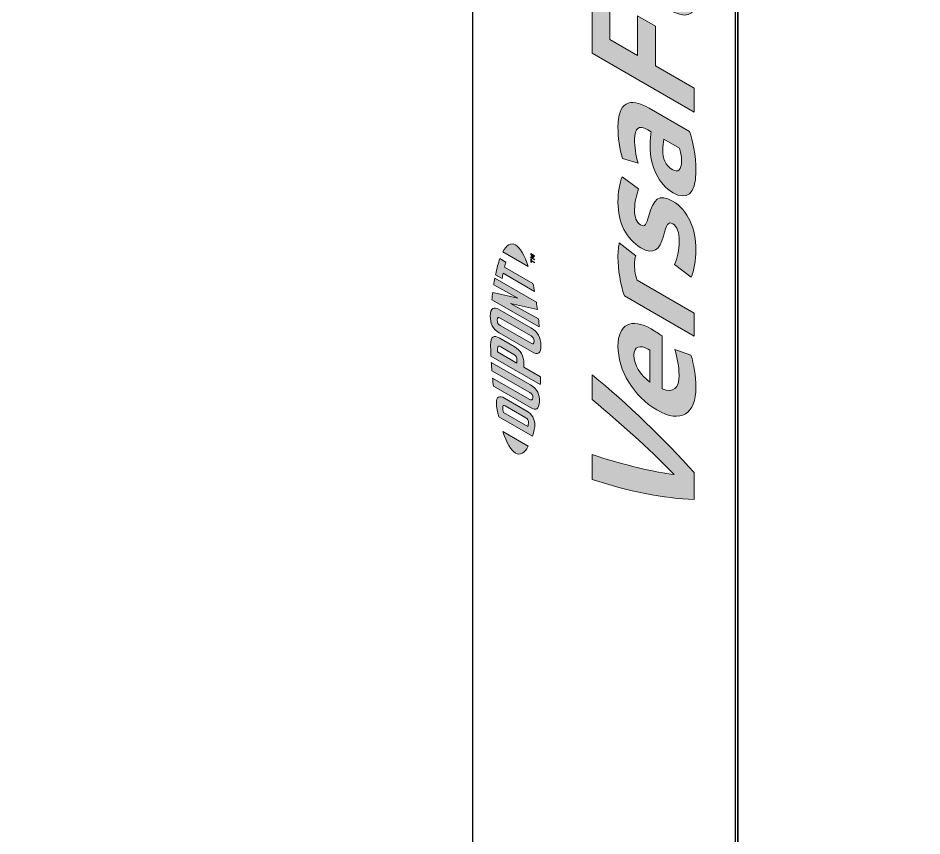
# Model space of a CAD drawing. Header units: inches. Extents: x -20.8 to 74.7, y -53.7 to 19.1.
# Drawn here: x -9.652 to -8.688, y -28.904 to -28.031 of the extents above; entities that cross this region are included whole.
import ezdxf

# ---------------------------------------------------------------- set-up
doc = ezdxf.new("R2010")
doc.units = ezdxf.units.IN
doc.header["$MEASUREMENT"] = 0
doc.layers.add('G-ANNO-TTLB', color=7, linetype='Continuous', lineweight=0)
doc.layers.add('TYVEK', color=7, linetype='Continuous', lineweight=0)

# ---------------------------------------------------------------- blocks, each defined once
blk = doc.blocks.new('Block_461')
at = {"layer": 'TYVEK', "color": 4, "lineweight": 25, "true_color": 0x00ffff}
for points in [[(-9.19893, -28.72067)], [(-8.88727, -28.89935)]]:
    blk.add_lwpolyline(points, dxfattribs=at)
blk = doc.blocks.new('Block_488')
at = {"layer": 'TYVEK', "true_color": 0x18467f, "transparency": 33554687}
h = blk.add_hatch(color=156, dxfattribs=at)
h.dxf.hatch_style = 2
edge = h.paths.add_edge_path()
edge.add_spline(control_points=[(-9.12124, -28.27284), (-9.11626, -28.27571), (-9.11162, -28.28393), (-9.10762, -28.29588), (-9.10762, -28.29588), (-9.13474, -28.28022), (-9.13474, -28.28022), (-9.13078, -28.27287), (-9.12616, -28.27), (-9.12124, -28.27284)], knot_values=[0, 0, 0, 0, 1, 1, 1, 2, 2, 2, 3, 3, 3, 3], degree=3, periodic=0)
edge.add_line((-9.12124, -28.27284), (-9.12124, -28.27284))
h = blk.add_hatch(color=156, dxfattribs=at)
h.dxf.hatch_style = 2
edge = h.paths.add_edge_path()
edge.add_spline(control_points=[(-9.13559, -28.30878), (-9.13526, -28.30688), (-9.1349, -28.30502), (-9.13451, -28.30323), (-9.13451, -28.30323), (-9.10093, -28.32261), (-9.10093, -28.32261), (-9.10131, -28.32054), (-9.10209, -28.31665), (-9.10269, -28.31401), (-9.10269, -28.31401), (-9.13293, -28.29655), (-9.13293, -28.29655), (-9.13243, -28.29464), (-9.13193, -28.29285), (-9.13145, -28.29122), (-9.13145, -28.29122), (-9.13793, -28.28748), (-9.13793, -28.28748), (-9.13975, -28.29243), (-9.14124, -28.298), (-9.14261, -28.30473), (-9.14261, -28.30473), (-9.13559, -28.30878), (-9.13559, -28.30878)], knot_values=[0, 0, 0, 0, 1, 1, 1, 2, 2, 2, 3, 3, 3, 4, 4, 4, 5, 5, 5, 6, 6, 6, 7, 7, 7, 8, 8, 8, 8], degree=3, periodic=0)
h = blk.add_hatch(color=156, dxfattribs=at)
h.dxf.hatch_style = 2
edge = h.paths.add_edge_path()
edge.add_spline(control_points=[(-9.10492, -28.28677), (-9.10492, -28.28677), (-9.10492, -28.28585), (-9.10492, -28.28585), (-9.10492, -28.28585), (-9.10306, -28.28557), (-9.10306, -28.28557), (-9.10306, -28.28557), (-9.10492, -28.28315), (-9.10492, -28.28315), (-9.10492, -28.28315), (-9.10492, -28.28226), (-9.10492, -28.28226), (-9.10492, -28.28226), (-9.10101, -28.28452), (-9.10101, -28.28452), (-9.10101, -28.28452), (-9.10101, -28.28535), (-9.10101, -28.28535), (-9.10101, -28.28535), (-9.10379, -28.28375), (-9.10379, -28.28375), (-9.10379, -28.28375), (-9.10192, -28.2862), (-9.10192, -28.2862), (-9.10192, -28.2862), (-9.10192, -28.28629), (-9.10192, -28.28629), (-9.10192, -28.28629), (-9.10379, -28.28659), (-9.10379, -28.28659), (-9.10379, -28.28659), (-9.10101, -28.2882), (-9.10101, -28.2882), (-9.10101, -28.2882), (-9.10101, -28.28903), (-9.10101, -28.28903), (-9.10101, -28.28903), (-9.10492, -28.28677), (-9.10492, -28.28677)], knot_values=[0, 0, 0, 0, 1, 1, 1, 2, 2, 2, 3, 3, 3, 4, 4, 4, 5, 5, 5, 6, 6, 6, 7, 7, 7, 8, 8, 8, 9, 9, 9, 10, 10, 10, 11, 11, 11, 12, 12, 12, 13, 13, 13, 13], degree=3, periodic=0)
edge = h.paths.add_edge_path()
edge.add_spline(control_points=[(-9.10423, -28.29037), (-9.10423, -28.29037), (-9.10423, -28.29175), (-9.10423, -28.29175), (-9.10423, -28.29175), (-9.10492, -28.29135), (-9.10492, -28.29135), (-9.10492, -28.29135), (-9.10492, -28.28773), (-9.10492, -28.28773), (-9.10492, -28.28773), (-9.10423, -28.28813), (-9.10423, -28.28813), (-9.10423, -28.28813), (-9.10423, -28.28951), (-9.10423, -28.28951), (-9.10423, -28.28951), (-9.10101, -28.29137), (-9.10101, -28.29137), (-9.10101, -28.29137), (-9.10101, -28.29223), (-9.10101, -28.29223), (-9.10101, -28.29223), (-9.10423, -28.29037), (-9.10423, -28.29037)], knot_values=[0, 0, 0, 0, 1, 1, 1, 2, 2, 2, 3, 3, 3, 4, 4, 4, 5, 5, 5, 6, 6, 6, 7, 7, 7, 8, 8, 8, 8], degree=3, periodic=0)
h = blk.add_hatch(color=156, dxfattribs=at)
h.dxf.hatch_style = 2
edge = h.paths.add_edge_path()
edge.add_spline(control_points=[(-9.11887, -28.32987), (-9.11887, -28.32987), (-9.14562, -28.32382), (-9.14562, -28.32382), (-9.14591, -28.32622), (-9.14622, -28.32913), (-9.14641, -28.3314), (-9.14641, -28.3314), (-9.0959, -28.36056), (-9.0959, -28.36056), (-9.09605, -28.3588), (-9.09647, -28.35428), (-9.09671, -28.35193), (-9.09671, -28.35193), (-9.12647, -28.33543), (-9.12647, -28.33543), (-9.12647, -28.33543), (-9.09788, -28.34199), (-9.09788, -28.34199), (-9.09817, -28.3397), (-9.09864, -28.33634), (-9.09898, -28.33412), (-9.09898, -28.33412), (-9.14335, -28.3085), (-9.14335, -28.3085), (-9.14371, -28.3104), (-9.14429, -28.31392), (-9.14453, -28.31563), (-9.14453, -28.31563), (-9.11887, -28.32987), (-9.11887, -28.32987)], knot_values=[0, 0, 0, 0, 1, 1, 1, 2, 2, 2, 3, 3, 3, 4, 4, 4, 5, 5, 5, 6, 6, 6, 7, 7, 7, 8, 8, 8, 9, 9, 9, 10, 10, 10, 10], degree=3, periodic=0)
h = blk.add_hatch(color=156, dxfattribs=at)
h.dxf.hatch_style = 2
edge = h.paths.add_edge_path()
edge.add_spline(control_points=[(-9.10474, -28.37011), (-9.10266, -28.37131), (-9.10159, -28.37272), (-9.10151, -28.37577), (-9.10143, -28.3789), (-9.10259, -28.37907), (-9.10474, -28.37783), (-9.10474, -28.37783), (-9.13755, -28.35889), (-9.13755, -28.35889), (-9.13971, -28.35765), (-9.1409, -28.35611), (-9.14083, -28.35307), (-9.14075, -28.35011), (-9.13963, -28.34996), (-9.13755, -28.35117), (-9.13755, -28.35117), (-9.10474, -28.37011), (-9.10474, -28.37011)], knot_values=[0, 0, 0, 0, 1, 1, 1, 2, 2, 2, 3, 3, 3, 4, 4, 4, 5, 5, 5, 6, 6, 6, 6], degree=3, periodic=0)
edge = h.paths.add_edge_path()
edge.add_spline(control_points=[(-9.14818, -28.34883), (-9.14851, -28.35649), (-9.14549, -28.36292), (-9.13855, -28.36692), (-9.13855, -28.36692), (-9.10413, -28.38679), (-9.10413, -28.38679), (-9.09681, -28.39102), (-9.0938, -28.38851), (-9.09412, -28.38004), (-9.09443, -28.37174), (-9.09712, -28.36594), (-9.1049, -28.36145), (-9.1049, -28.36145), (-9.13776, -28.34248), (-9.13776, -28.34248), (-9.14517, -28.3382), (-9.14782, -28.34051), (-9.14818, -28.34883)], knot_values=[0, 0, 0, 0, 1, 1, 1, 2, 2, 2, 3, 3, 3, 4, 4, 4, 5, 5, 5, 6, 6, 6, 6], degree=3, periodic=0)
edge.add_line((-9.14818, -28.34883), (-9.14818, -28.34883))
h = blk.add_hatch(color=156, dxfattribs=at)
h.dxf.hatch_style = 2
edge = h.paths.add_edge_path()
edge.add_spline(control_points=[(-9.12312, -28.38977), (-9.12086, -28.39108), (-9.11971, -28.39265), (-9.1197, -28.3961), (-9.1197, -28.3961), (-9.1197, -28.39907), (-9.1197, -28.39907), (-9.1197, -28.39907), (-9.14046, -28.38708), (-9.14046, -28.38708), (-9.14053, -28.38573), (-9.14054, -28.38501), (-9.14054, -28.38422), (-9.14054, -28.38049), (-9.13931, -28.38042), (-9.137, -28.38176), (-9.137, -28.38176), (-9.12312, -28.38977), (-9.12312, -28.38977)], knot_values=[0, 0, 0, 0, 1, 1, 1, 2, 2, 2, 3, 3, 3, 4, 4, 4, 5, 5, 5, 6, 6, 6, 6], degree=3, periodic=0)
edge = h.paths.add_edge_path()
edge.add_spline(control_points=[(-9.14788, -28.37948), (-9.14788, -28.38096), (-9.14773, -28.38642), (-9.14747, -28.39152), (-9.14747, -28.39152), (-9.09484, -28.4219), (-9.09484, -28.4219), (-9.09476, -28.42027), (-9.09457, -28.41597), (-9.09451, -28.41361), (-9.09451, -28.41361), (-9.11238, -28.4033), (-9.11238, -28.4033), (-9.11238, -28.4033), (-9.11239, -28.39998), (-9.11239, -28.39998), (-9.11242, -28.39108), (-9.11588, -28.38539), (-9.12257, -28.38153), (-9.12257, -28.38153), (-9.13808, -28.37257), (-9.13808, -28.37257), (-9.14462, -28.36879), (-9.14788, -28.37106), (-9.14788, -28.37948)], knot_values=[0, 0, 0, 0, 1, 1, 1, 2, 2, 2, 3, 3, 3, 4, 4, 4, 5, 5, 5, 6, 6, 6, 7, 7, 7, 8, 8, 8, 8], degree=3, periodic=0)
edge.add_line((-9.14788, -28.37948), (-9.14788, -28.37948))
h = blk.add_hatch(color=156, dxfattribs=at)
h.dxf.hatch_style = 2
edge = h.paths.add_edge_path()
edge.add_spline(control_points=[(-9.10595, -28.43058), (-9.10387, -28.43178), (-9.10255, -28.43337), (-9.10287, -28.43616), (-9.10318, -28.4389), (-9.10425, -28.43906), (-9.10672, -28.43764), (-9.10672, -28.43764), (-9.14582, -28.41507), (-9.14582, -28.41507), (-9.14563, -28.41711), (-9.14511, -28.42174), (-9.14487, -28.42373), (-9.14487, -28.42373), (-9.10533, -28.44656), (-9.10533, -28.44656), (-9.09902, -28.4502), (-9.09656, -28.44811), (-9.09573, -28.44028), (-9.09497, -28.4331), (-9.09832, -28.42651), (-9.10533, -28.42246), (-9.10533, -28.42246), (-9.14711, -28.39834), (-9.14711, -28.39834), (-9.14703, -28.39998), (-9.14665, -28.40541), (-9.14649, -28.40717), (-9.14649, -28.40717), (-9.10595, -28.43058), (-9.10595, -28.43058)], knot_values=[0, 0, 0, 0, 1, 1, 1, 2, 2, 2, 3, 3, 3, 4, 4, 4, 5, 5, 5, 6, 6, 6, 7, 7, 7, 8, 8, 8, 9, 9, 9, 10, 10, 10, 10], degree=3, periodic=0)
h = blk.add_hatch(color=156, dxfattribs=at)
h.dxf.hatch_style = 2
edge = h.paths.add_edge_path()
edge.add_spline(control_points=[(-9.11016, -28.45745), (-9.10808, -28.45865), (-9.10739, -28.46048), (-9.10739, -28.4622), (-9.10739, -28.46353), (-9.10781, -28.46534), (-9.10821, -28.46679), (-9.10821, -28.46679), (-9.13413, -28.45183), (-9.13413, -28.45183), (-9.13451, -28.44992), (-9.13493, -28.44762), (-9.13493, -28.44629), (-9.13493, -28.44458), (-9.13424, -28.44355), (-9.13216, -28.44475), (-9.13216, -28.44475), (-9.11016, -28.45745), (-9.11016, -28.45745)], knot_values=[0, 0, 0, 0, 1, 1, 1, 2, 2, 2, 3, 3, 3, 4, 4, 4, 5, 5, 5, 6, 6, 6, 6], degree=3, periodic=0)
edge = h.paths.add_edge_path()
edge.add_spline(control_points=[(-9.14171, -28.44125), (-9.14171, -28.44395), (-9.14102, -28.44823), (-9.13912, -28.45635), (-9.13912, -28.45635), (-9.1032, -28.4771), (-9.1032, -28.4771), (-9.10156, -28.47186), (-9.10061, -28.46768), (-9.10061, -28.46498), (-9.10061, -28.45878), (-9.10392, -28.45338), (-9.10924, -28.45031), (-9.10924, -28.45031), (-9.13309, -28.43654), (-9.13309, -28.43654), (-9.1384, -28.43347), (-9.14171, -28.43505), (-9.14171, -28.44125)], knot_values=[0, 0, 0, 0, 1, 1, 1, 2, 2, 2, 3, 3, 3, 4, 4, 4, 5, 5, 5, 6, 6, 6, 6], degree=3, periodic=0)
edge.add_line((-9.14171, -28.44125), (-9.14171, -28.44125))
h = blk.add_hatch(color=156, dxfattribs=at)
h.dxf.hatch_style = 2
edge = h.paths.add_edge_path()
edge.add_spline(control_points=[(-9.12124, -28.49518), (-9.11627, -28.49805), (-9.11162, -28.49521), (-9.10763, -28.48788), (-9.10763, -28.48788), (-9.13473, -28.47223), (-9.13473, -28.47223), (-9.13078, -28.48415), (-9.12616, -28.49234), (-9.12124, -28.49518)], knot_values=[0, 0, 0, 0, 1, 1, 1, 2, 2, 2, 3, 3, 3, 3], degree=3, periodic=0)
edge.add_line((-9.12124, -28.49518), (-9.12124, -28.49518))
at = {"layer": 'TYVEK'}
for points, knots in [([(-9.12124, -28.27284), (-9.11626, -28.27571), (-9.11162, -28.28393), (-9.10762, -28.29588), (-9.10762, -28.29588), (-9.13474, -28.28022), (-9.13474, -28.28022), (-9.13078, -28.27287), (-9.12616, -28.27), (-9.12124, -28.27284)], [0, 0, 0, 0, 1, 1, 1, 2, 2, 2, 3, 3, 3, 3]), ([(-9.13559, -28.30878), (-9.13526, -28.30688), (-9.1349, -28.30502), (-9.13451, -28.30323), (-9.13451, -28.30323), (-9.10093, -28.32261), (-9.10093, -28.32261), (-9.10131, -28.32054), (-9.10209, -28.31665), (-9.10269, -28.31401), (-9.10269, -28.31401), (-9.13293, -28.29655), (-9.13293, -28.29655), (-9.13243, -28.29464), (-9.13193, -28.29285), (-9.13145, -28.29122), (-9.13145, -28.29122), (-9.13793, -28.28748), (-9.13793, -28.28748), (-9.13975, -28.29243), (-9.14124, -28.298), (-9.14261, -28.30473), (-9.14261, -28.30473), (-9.13559, -28.30878), (-9.13559, -28.30878)], [0, 0, 0, 0, 1, 1, 1, 2, 2, 2, 3, 3, 3, 4, 4, 4, 5, 5, 5, 6, 6, 6, 7, 7, 7, 8, 8, 8, 8]), ([(-9.10492, -28.28677), (-9.10492, -28.28677), (-9.10492, -28.28585), (-9.10492, -28.28585), (-9.10492, -28.28585), (-9.10306, -28.28557), (-9.10306, -28.28557), (-9.10306, -28.28557), (-9.10492, -28.28315), (-9.10492, -28.28315), (-9.10492, -28.28315), (-9.10492, -28.28226), (-9.10492, -28.28226), (-9.10492, -28.28226), (-9.10101, -28.28452), (-9.10101, -28.28452), (-9.10101, -28.28452), (-9.10101, -28.28535), (-9.10101, -28.28535), (-9.10101, -28.28535), (-9.10379, -28.28375), (-9.10379, -28.28375), (-9.10379, -28.28375), (-9.10192, -28.2862), (-9.10192, -28.2862), (-9.10192, -28.2862), (-9.10192, -28.28629), (-9.10192, -28.28629), (-9.10192, -28.28629), (-9.10379, -28.28659), (-9.10379, -28.28659), (-9.10379, -28.28659), (-9.10101, -28.2882), (-9.10101, -28.2882), (-9.10101, -28.2882), (-9.10101, -28.28903), (-9.10101, -28.28903), (-9.10101, -28.28903), (-9.10492, -28.28677), (-9.10492, -28.28677)], [0, 0, 0, 0, 1, 1, 1, 2, 2, 2, 3, 3, 3, 4, 4, 4, 5, 5, 5, 6, 6, 6, 7, 7, 7, 8, 8, 8, 9, 9, 9, 10, 10, 10, 11, 11, 11, 12, 12, 12, 13, 13, 13, 13]), ([(-9.10423, -28.29037), (-9.10423, -28.29037), (-9.10423, -28.29175), (-9.10423, -28.29175), (-9.10423, -28.29175), (-9.10492, -28.29135), (-9.10492, -28.29135), (-9.10492, -28.29135), (-9.10492, -28.28773), (-9.10492, -28.28773), (-9.10492, -28.28773), (-9.10423, -28.28813), (-9.10423, -28.28813), (-9.10423, -28.28813), (-9.10423, -28.28951), (-9.10423, -28.28951), (-9.10423, -28.28951), (-9.10101, -28.29137), (-9.10101, -28.29137), (-9.10101, -28.29137), (-9.10101, -28.29223), (-9.10101, -28.29223), (-9.10101, -28.29223), (-9.10423, -28.29037), (-9.10423, -28.29037)], [0, 0, 0, 0, 1, 1, 1, 2, 2, 2, 3, 3, 3, 4, 4, 4, 5, 5, 5, 6, 6, 6, 7, 7, 7, 8, 8, 8, 8]), ([(-9.11887, -28.32987), (-9.11887, -28.32987), (-9.14562, -28.32382), (-9.14562, -28.32382), (-9.14591, -28.32622), (-9.14622, -28.32913), (-9.14641, -28.3314), (-9.14641, -28.3314), (-9.0959, -28.36056), (-9.0959, -28.36056), (-9.09605, -28.3588), (-9.09647, -28.35428), (-9.09671, -28.35193), (-9.09671, -28.35193), (-9.12647, -28.33543), (-9.12647, -28.33543), (-9.12647, -28.33543), (-9.09788, -28.34199), (-9.09788, -28.34199), (-9.09817, -28.3397), (-9.09864, -28.33634), (-9.09898, -28.33412), (-9.09898, -28.33412), (-9.14335, -28.3085), (-9.14335, -28.3085), (-9.14371, -28.3104), (-9.14429, -28.31392), (-9.14453, -28.31563), (-9.14453, -28.31563), (-9.11887, -28.32987), (-9.11887, -28.32987)], [0, 0, 0, 0, 1, 1, 1, 2, 2, 2, 3, 3, 3, 4, 4, 4, 5, 5, 5, 6, 6, 6, 7, 7, 7, 8, 8, 8, 9, 9, 9, 10, 10, 10, 10]), ([(-9.14818, -28.34883), (-9.14851, -28.35649), (-9.14549, -28.36292), (-9.13855, -28.36692), (-9.13855, -28.36692), (-9.10413, -28.38679), (-9.10413, -28.38679), (-9.09681, -28.39102), (-9.0938, -28.38851), (-9.09412, -28.38004), (-9.09443, -28.37174), (-9.09712, -28.36594), (-9.1049, -28.36145), (-9.1049, -28.36145), (-9.13776, -28.34248), (-9.13776, -28.34248), (-9.14517, -28.3382), (-9.14782, -28.34051), (-9.14818, -28.34883)], [0, 0, 0, 0, 1, 1, 1, 2, 2, 2, 3, 3, 3, 4, 4, 4, 5, 5, 5, 6, 6, 6, 6]), ([(-9.10474, -28.37011), (-9.10266, -28.37131), (-9.10159, -28.37272), (-9.10151, -28.37577), (-9.10143, -28.3789), (-9.10259, -28.37907), (-9.10474, -28.37783), (-9.10474, -28.37783), (-9.13755, -28.35889), (-9.13755, -28.35889), (-9.13971, -28.35765), (-9.1409, -28.35611), (-9.14083, -28.35307), (-9.14075, -28.35011), (-9.13963, -28.34996), (-9.13755, -28.35117), (-9.13755, -28.35117), (-9.10474, -28.37011), (-9.10474, -28.37011)], [0, 0, 0, 0, 1, 1, 1, 2, 2, 2, 3, 3, 3, 4, 4, 4, 5, 5, 5, 6, 6, 6, 6]), ([(-9.14788, -28.37948), (-9.14788, -28.38096), (-9.14773, -28.38642), (-9.14747, -28.39152), (-9.14747, -28.39152), (-9.09484, -28.4219), (-9.09484, -28.4219), (-9.09476, -28.42027), (-9.09457, -28.41597), (-9.09451, -28.41361), (-9.09451, -28.41361), (-9.11238, -28.4033), (-9.11238, -28.4033), (-9.11238, -28.4033), (-9.11239, -28.39998), (-9.11239, -28.39998), (-9.11242, -28.39108), (-9.11588, -28.38539), (-9.12257, -28.38153), (-9.12257, -28.38153), (-9.13808, -28.37257), (-9.13808, -28.37257), (-9.14462, -28.36879), (-9.14788, -28.37106), (-9.14788, -28.37948)], [0, 0, 0, 0, 1, 1, 1, 2, 2, 2, 3, 3, 3, 4, 4, 4, 5, 5, 5, 6, 6, 6, 7, 7, 7, 8, 8, 8, 8]), ([(-9.12312, -28.38977), (-9.12086, -28.39108), (-9.11971, -28.39265), (-9.1197, -28.3961), (-9.1197, -28.3961), (-9.1197, -28.39907), (-9.1197, -28.39907), (-9.1197, -28.39907), (-9.14046, -28.38708), (-9.14046, -28.38708), (-9.14053, -28.38573), (-9.14054, -28.38501), (-9.14054, -28.38422), (-9.14054, -28.38049), (-9.13931, -28.38042), (-9.137, -28.38176), (-9.137, -28.38176), (-9.12312, -28.38977), (-9.12312, -28.38977)], [0, 0, 0, 0, 1, 1, 1, 2, 2, 2, 3, 3, 3, 4, 4, 4, 5, 5, 5, 6, 6, 6, 6]), ([(-9.10595, -28.43058), (-9.10387, -28.43178), (-9.10255, -28.43337), (-9.10287, -28.43616), (-9.10318, -28.4389), (-9.10425, -28.43906), (-9.10672, -28.43764), (-9.10672, -28.43764), (-9.14582, -28.41507), (-9.14582, -28.41507), (-9.14563, -28.41711), (-9.14511, -28.42174), (-9.14487, -28.42373), (-9.14487, -28.42373), (-9.10533, -28.44656), (-9.10533, -28.44656), (-9.09902, -28.4502), (-9.09656, -28.44811), (-9.09573, -28.44028), (-9.09497, -28.4331), (-9.09832, -28.42651), (-9.10533, -28.42246), (-9.10533, -28.42246), (-9.14711, -28.39834), (-9.14711, -28.39834), (-9.14703, -28.39998), (-9.14665, -28.40541), (-9.14649, -28.40717), (-9.14649, -28.40717), (-9.10595, -28.43058), (-9.10595, -28.43058)], [0, 0, 0, 0, 1, 1, 1, 2, 2, 2, 3, 3, 3, 4, 4, 4, 5, 5, 5, 6, 6, 6, 7, 7, 7, 8, 8, 8, 9, 9, 9, 10, 10, 10, 10]), ([(-9.14171, -28.44125), (-9.14171, -28.44395), (-9.14102, -28.44823), (-9.13912, -28.45635), (-9.13912, -28.45635), (-9.1032, -28.4771), (-9.1032, -28.4771), (-9.10156, -28.47186), (-9.10061, -28.46768), (-9.10061, -28.46498), (-9.10061, -28.45878), (-9.10392, -28.45338), (-9.10924, -28.45031), (-9.10924, -28.45031), (-9.13309, -28.43654), (-9.13309, -28.43654), (-9.1384, -28.43347), (-9.14171, -28.43505), (-9.14171, -28.44125)], [0, 0, 0, 0, 1, 1, 1, 2, 2, 2, 3, 3, 3, 4, 4, 4, 5, 5, 5, 6, 6, 6, 6]), ([(-9.11016, -28.45745), (-9.10808, -28.45865), (-9.10739, -28.46048), (-9.10739, -28.4622), (-9.10739, -28.46353), (-9.10781, -28.46534), (-9.10821, -28.46679), (-9.10821, -28.46679), (-9.13413, -28.45183), (-9.13413, -28.45183), (-9.13451, -28.44992), (-9.13493, -28.44762), (-9.13493, -28.44629), (-9.13493, -28.44458), (-9.13424, -28.44355), (-9.13216, -28.44475), (-9.13216, -28.44475), (-9.11016, -28.45745), (-9.11016, -28.45745)], [0, 0, 0, 0, 1, 1, 1, 2, 2, 2, 3, 3, 3, 4, 4, 4, 5, 5, 5, 6, 6, 6, 6]), ([(-9.12124, -28.49518), (-9.11627, -28.49805), (-9.11162, -28.49521), (-9.10763, -28.48788), (-9.10763, -28.48788), (-9.13473, -28.47223), (-9.13473, -28.47223), (-9.13078, -28.48415), (-9.12616, -28.49234), (-9.12124, -28.49518)], [0, 0, 0, 0, 1, 1, 1, 2, 2, 2, 3, 3, 3, 3])]:
    blk.add_open_spline(points, degree=3, knots=knots, dxfattribs=at)
blk = doc.blocks.new('Block_491')
at = {"layer": 'TYVEK', "true_color": 0x18467f, "transparency": 33554687}
h = blk.add_hatch(color=156, dxfattribs=at)
h.dxf.hatch_style = 2
edge = h.paths.add_edge_path()
edge.add_spline(control_points=[(-8.95937, -27.99629), (-8.95097, -28.00114), (-8.94646, -28.00125), (-8.94646, -27.99411), (-8.94646, -27.99233), (-8.94662, -27.99046), (-8.94693, -27.98867), (-8.94693, -27.98867), (-8.92997, -27.99668), (-8.92997, -27.99668), (-8.92935, -28.00043), (-8.92873, -28.00631), (-8.92873, -28.00988), (-8.92873, -28.03038), (-8.9404, -28.03185), (-8.95906, -28.02107), (-8.95906, -28.02107), (-9.04212, -27.97312), (-9.04212, -27.97312), (-9.04212, -27.97312), (-9.04337, -27.94779), (-9.04337, -27.94779), (-9.04337, -27.94779), (-8.95937, -27.99629), (-8.95937, -27.99629)], knot_values=[0, 0, 0, 0, 1, 1, 1, 2, 2, 2, 3, 3, 3, 4, 4, 4, 5, 5, 5, 6, 6, 6, 7, 7, 7, 8, 8, 8, 8], degree=3, periodic=0)
h = blk.add_hatch(color=156, dxfattribs=at)
h.dxf.hatch_style = 2
edge = h.paths.add_edge_path()
edge.add_spline(control_points=[(-8.9306, -28.1313), (-8.9306, -28.1313), (-9.03948, -28.06844), (-9.03948, -28.06844), (-9.03948, -28.06844), (-9.03948, -27.99248), (-9.03948, -27.99248), (-9.03948, -27.99248), (-9.0205, -28.00344), (-9.0205, -28.00344), (-9.0205, -28.00344), (-9.0205, -28.0539), (-9.0205, -28.0539), (-9.0205, -28.0539), (-8.99095, -28.07096), (-8.99095, -28.07096), (-8.99095, -28.07096), (-8.99095, -28.02852), (-8.99095, -28.02852), (-8.99095, -28.02852), (-8.97197, -28.03948), (-8.97197, -28.03948), (-8.97197, -28.03948), (-8.97197, -28.08192), (-8.97197, -28.08192), (-8.97197, -28.08192), (-8.9306, -28.10581), (-8.9306, -28.10581), (-8.9306, -28.10581), (-8.9306, -28.1313), (-8.9306, -28.1313)], knot_values=[0, 0, 0, 0, 1, 1, 1, 2, 2, 2, 3, 3, 3, 4, 4, 4, 5, 5, 5, 6, 6, 6, 7, 7, 7, 8, 8, 8, 9, 9, 9, 10, 10, 10, 10], degree=3, periodic=0)
h = blk.add_hatch(color=156, dxfattribs=at)
h.dxf.hatch_style = 2
edge = h.paths.add_edge_path()
edge.add_spline(control_points=[(-8.94631, -28.16967), (-8.94631, -28.16967), (-8.96295, -28.16006), (-8.96295, -28.16006), (-8.96373, -28.16371), (-8.96419, -28.16772), (-8.96419, -28.172), (-8.96419, -28.1802), (-8.96139, -28.18824), (-8.95408, -28.19246), (-8.94755, -28.19623), (-8.94413, -28.19286), (-8.94413, -28.18341), (-8.94413, -28.17806), (-8.94506, -28.17306), (-8.94631, -28.16967)], knot_values=[0, 0, 0, 0, 1, 1, 1, 2, 2, 2, 3, 3, 3, 4, 4, 4, 5, 5, 5, 5], degree=3, periodic=0)
edge = h.paths.add_edge_path()
edge.add_spline(control_points=[(-8.92873, -28.1948), (-8.92873, -28.21922), (-8.93915, -28.22551), (-8.95315, -28.21743), (-8.96855, -28.20854), (-8.97757, -28.18889), (-8.97773, -28.1674), (-8.97773, -28.16241), (-8.9771, -28.15635), (-8.97648, -28.15225), (-8.97648, -28.15225), (-8.98021, -28.15009), (-8.98021, -28.15009), (-8.9897, -28.14462), (-8.99421, -28.14825), (-8.99421, -28.1602), (-8.99421, -28.16804), (-8.99313, -28.17705), (-8.99048, -28.18589), (-8.99048, -28.18589), (-9.00728, -28.18065), (-9.00728, -28.18065), (-9.01008, -28.17137), (-9.01195, -28.15798), (-9.01195, -28.14711), (-9.01195, -28.1209), (-8.99981, -28.11488), (-8.97881, -28.12701), (-8.97881, -28.12701), (-8.93557, -28.15197), (-8.93557, -28.15197), (-8.93231, -28.16117), (-8.92873, -28.17697), (-8.92873, -28.1948)], knot_values=[0, 0, 0, 0, 1, 1, 1, 2, 2, 2, 3, 3, 3, 4, 4, 4, 5, 5, 5, 6, 6, 6, 7, 7, 7, 8, 8, 8, 9, 9, 9, 10, 10, 10, 11, 11, 11, 11], degree=3, periodic=0)
h = blk.add_hatch(color=156, dxfattribs=at)
h.dxf.hatch_style = 2
edge = h.paths.add_edge_path()
edge.add_spline(control_points=[(-8.99001, -28.21309), (-8.99219, -28.22003), (-8.99421, -28.22689), (-8.99421, -28.23545), (-8.99421, -28.24294), (-8.99235, -28.24901), (-8.98784, -28.25161), (-8.98317, -28.25431), (-8.98177, -28.25101), (-8.97913, -28.24184), (-8.97415, -28.22403), (-8.96808, -28.21791), (-8.95377, -28.22617), (-8.93697, -28.23587), (-8.92873, -28.25632), (-8.92873, -28.27807), (-8.92873, -28.28948), (-8.93075, -28.30097), (-8.93386, -28.30738), (-8.93386, -28.30738), (-8.95144, -28.29385), (-8.95144, -28.29385), (-8.9488, -28.28753), (-8.94646, -28.27889), (-8.94646, -28.26837), (-8.94646, -28.26017), (-8.94895, -28.25302), (-8.95331, -28.25051), (-8.95844, -28.24754), (-8.95984, -28.2512), (-8.96342, -28.26375), (-8.96715, -28.278), (-8.97384, -28.28394), (-8.98737, -28.27613), (-9.00324, -28.26697), (-9.01195, -28.24893), (-9.01195, -28.22717), (-9.01195, -28.21701), (-9.01008, -28.2065), (-9.00744, -28.20036), (-9.00744, -28.20036), (-8.99001, -28.21309), (-8.99001, -28.21309)], knot_values=[0, 0, 0, 0, 1, 1, 1, 2, 2, 2, 3, 3, 3, 4, 4, 4, 5, 5, 5, 6, 6, 6, 7, 7, 7, 8, 8, 8, 9, 9, 9, 10, 10, 10, 11, 11, 11, 12, 12, 12, 13, 13, 13, 14, 14, 14, 14], degree=3, periodic=0)
h = blk.add_hatch(color=156, dxfattribs=at)
h.dxf.hatch_style = 2
edge = h.paths.add_edge_path()
edge.add_spline(control_points=[(-9.01195, -28.28602), (-9.01195, -28.2796), (-9.01132, -28.2739), (-9.01055, -28.27078), (-9.01055, -28.27078), (-8.99297, -28.28449), (-8.99297, -28.28449), (-8.9939, -28.28699), (-8.99421, -28.29055), (-8.99421, -28.29429), (-8.99421, -28.30089), (-8.99313, -28.30598), (-8.99157, -28.31062), (-8.99157, -28.31062), (-8.9306, -28.34582), (-8.9306, -28.34582), (-8.9306, -28.34582), (-8.9306, -28.37043), (-8.9306, -28.37043), (-8.9306, -28.37043), (-9.0051, -28.32741), (-9.0051, -28.32741), (-9.0093, -28.31536), (-9.01195, -28.29886), (-9.01195, -28.28602)], knot_values=[0, 0, 0, 0, 1, 1, 1, 2, 2, 2, 3, 3, 3, 4, 4, 4, 5, 5, 5, 6, 6, 6, 7, 7, 7, 8, 8, 8, 8], degree=3, periodic=0)
h = blk.add_hatch(color=156, dxfattribs=at)
h.dxf.hatch_style = 2
edge = h.paths.add_edge_path()
edge.add_spline(control_points=[(-8.97788, -28.41927), (-8.97788, -28.41927), (-8.97788, -28.38539), (-8.97788, -28.38539), (-8.97788, -28.38539), (-8.97975, -28.38432), (-8.97975, -28.38432), (-8.98846, -28.37929), (-8.99484, -28.38095), (-8.99484, -28.39076), (-8.99484, -28.4011), (-8.98846, -28.41156), (-8.97788, -28.41927)], knot_values=[0, 0, 0, 0, 1, 1, 1, 2, 2, 2, 3, 3, 3, 4, 4, 4, 4], degree=3, periodic=0)
edge = h.paths.add_edge_path()
edge.add_spline(control_points=[(-8.93402, -28.39057), (-8.93091, -28.40021), (-8.92873, -28.41306), (-8.92873, -28.42483), (-8.92873, -28.45353), (-8.9446, -28.46399), (-8.97042, -28.44908), (-8.99515, -28.4348), (-9.01195, -28.40709), (-9.01195, -28.38088), (-9.01195, -28.35752), (-8.99748, -28.35054), (-8.97664, -28.36258), (-8.97197, -28.36527), (-8.96793, -28.36796), (-8.96482, -28.37011), (-8.96482, -28.37011), (-8.96482, -28.42646), (-8.96482, -28.42646), (-8.95237, -28.43133), (-8.94677, -28.42618), (-8.94677, -28.41191), (-8.94677, -28.40318), (-8.94848, -28.39381), (-8.95128, -28.38452), (-8.95128, -28.38452), (-8.93402, -28.39057), (-8.93402, -28.39057)], knot_values=[0, 0, 0, 0, 1, 1, 1, 2, 2, 2, 3, 3, 3, 4, 4, 4, 5, 5, 5, 6, 6, 6, 7, 7, 7, 8, 8, 8, 9, 9, 9, 9], degree=3, periodic=0)
h = blk.add_hatch(color=156, dxfattribs=at)
h.dxf.hatch_style = 2
edge = h.paths.add_edge_path()
edge.add_spline(control_points=[(-8.9306, -28.54465), (-8.96171, -28.54381), (-9.0023, -28.5357), (-9.03948, -28.52316), (-9.03948, -28.52316), (-9.03948, -28.49677), (-9.03948, -28.49677), (-9.00604, -28.50769), (-8.97042, -28.51614), (-8.95191, -28.51808), (-8.97042, -28.49848), (-9.00604, -28.46579), (-9.03948, -28.4381), (-9.03948, -28.4381), (-9.03948, -28.41171), (-9.03948, -28.41171), (-9.0023, -28.44209), (-8.96171, -28.48087), (-8.9306, -28.51594), (-8.9306, -28.51594), (-8.9306, -28.54465), (-8.9306, -28.54465)], knot_values=[0, 0, 0, 0, 1, 1, 1, 2, 2, 2, 3, 3, 3, 4, 4, 4, 5, 5, 5, 6, 6, 6, 7, 7, 7, 7], degree=3, periodic=0)
at = {"layer": 'TYVEK'}
for points, knots in [([(-8.95937, -27.99629), (-8.95097, -28.00114), (-8.94646, -28.00125), (-8.94646, -27.99411), (-8.94646, -27.99233), (-8.94662, -27.99046), (-8.94693, -27.98867), (-8.94693, -27.98867), (-8.92997, -27.99668), (-8.92997, -27.99668), (-8.92935, -28.00043), (-8.92873, -28.00631), (-8.92873, -28.00988), (-8.92873, -28.03038), (-8.9404, -28.03185), (-8.95906, -28.02107), (-8.95906, -28.02107), (-9.04212, -27.97312), (-9.04212, -27.97312), (-9.04212, -27.97312), (-9.04337, -27.94779), (-9.04337, -27.94779), (-9.04337, -27.94779), (-8.95937, -27.99629), (-8.95937, -27.99629)], [0, 0, 0, 0, 1, 1, 1, 2, 2, 2, 3, 3, 3, 4, 4, 4, 5, 5, 5, 6, 6, 6, 7, 7, 7, 8, 8, 8, 8]), ([(-8.9306, -28.1313), (-8.9306, -28.1313), (-9.03948, -28.06844), (-9.03948, -28.06844), (-9.03948, -28.06844), (-9.03948, -27.99248), (-9.03948, -27.99248), (-9.03948, -27.99248), (-9.0205, -28.00344), (-9.0205, -28.00344), (-9.0205, -28.00344), (-9.0205, -28.0539), (-9.0205, -28.0539), (-9.0205, -28.0539), (-8.99095, -28.07096), (-8.99095, -28.07096), (-8.99095, -28.07096), (-8.99095, -28.02852), (-8.99095, -28.02852), (-8.99095, -28.02852), (-8.97197, -28.03948), (-8.97197, -28.03948), (-8.97197, -28.03948), (-8.97197, -28.08192), (-8.97197, -28.08192), (-8.97197, -28.08192), (-8.9306, -28.10581), (-8.9306, -28.10581), (-8.9306, -28.10581), (-8.9306, -28.1313), (-8.9306, -28.1313)], [0, 0, 0, 0, 1, 1, 1, 2, 2, 2, 3, 3, 3, 4, 4, 4, 5, 5, 5, 6, 6, 6, 7, 7, 7, 8, 8, 8, 9, 9, 9, 10, 10, 10, 10]), ([(-8.92873, -28.1948), (-8.92873, -28.21922), (-8.93915, -28.22551), (-8.95315, -28.21743), (-8.96855, -28.20854), (-8.97757, -28.18889), (-8.97773, -28.1674), (-8.97773, -28.16241), (-8.9771, -28.15635), (-8.97648, -28.15225), (-8.97648, -28.15225), (-8.98021, -28.15009), (-8.98021, -28.15009), (-8.9897, -28.14462), (-8.99421, -28.14825), (-8.99421, -28.1602), (-8.99421, -28.16804), (-8.99313, -28.17705), (-8.99048, -28.18589), (-8.99048, -28.18589), (-9.00728, -28.18065), (-9.00728, -28.18065), (-9.01008, -28.17137), (-9.01195, -28.15798), (-9.01195, -28.14711), (-9.01195, -28.1209), (-8.99981, -28.11488), (-8.97881, -28.12701), (-8.97881, -28.12701), (-8.93557, -28.15197), (-8.93557, -28.15197), (-8.93231, -28.16117), (-8.92873, -28.17697), (-8.92873, -28.1948)], [0, 0, 0, 0, 1, 1, 1, 2, 2, 2, 3, 3, 3, 4, 4, 4, 5, 5, 5, 6, 6, 6, 7, 7, 7, 8, 8, 8, 9, 9, 9, 10, 10, 10, 11, 11, 11, 11]), ([(-8.94631, -28.16967), (-8.94631, -28.16967), (-8.96295, -28.16006), (-8.96295, -28.16006), (-8.96373, -28.16371), (-8.96419, -28.16772), (-8.96419, -28.172), (-8.96419, -28.1802), (-8.96139, -28.18824), (-8.95408, -28.19246), (-8.94755, -28.19623), (-8.94413, -28.19286), (-8.94413, -28.18341), (-8.94413, -28.17806), (-8.94506, -28.17306), (-8.94631, -28.16967)], [0, 0, 0, 0, 1, 1, 1, 2, 2, 2, 3, 3, 3, 4, 4, 4, 5, 5, 5, 5]), ([(-8.99001, -28.21309), (-8.99219, -28.22003), (-8.99421, -28.22689), (-8.99421, -28.23545), (-8.99421, -28.24294), (-8.99235, -28.24901), (-8.98784, -28.25161), (-8.98317, -28.25431), (-8.98177, -28.25101), (-8.97913, -28.24184), (-8.97415, -28.22403), (-8.96808, -28.21791), (-8.95377, -28.22617), (-8.93697, -28.23587), (-8.92873, -28.25632), (-8.92873, -28.27807), (-8.92873, -28.28948), (-8.93075, -28.30097), (-8.93386, -28.30738), (-8.93386, -28.30738), (-8.95144, -28.29385), (-8.95144, -28.29385), (-8.9488, -28.28753), (-8.94646, -28.27889), (-8.94646, -28.26837), (-8.94646, -28.26017), (-8.94895, -28.25302), (-8.95331, -28.25051), (-8.95844, -28.24754), (-8.95984, -28.2512), (-8.96342, -28.26375), (-8.96715, -28.278), (-8.97384, -28.28394), (-8.98737, -28.27613), (-9.00324, -28.26697), (-9.01195, -28.24893), (-9.01195, -28.22717), (-9.01195, -28.21701), (-9.01008, -28.2065), (-9.00744, -28.20036), (-9.00744, -28.20036), (-8.99001, -28.21309), (-8.99001, -28.21309)], [0, 0, 0, 0, 1, 1, 1, 2, 2, 2, 3, 3, 3, 4, 4, 4, 5, 5, 5, 6, 6, 6, 7, 7, 7, 8, 8, 8, 9, 9, 9, 10, 10, 10, 11, 11, 11, 12, 12, 12, 13, 13, 13, 14, 14, 14, 14]), ([(-9.01195, -28.28602), (-9.01195, -28.2796), (-9.01132, -28.2739), (-9.01055, -28.27078), (-9.01055, -28.27078), (-8.99297, -28.28449), (-8.99297, -28.28449), (-8.9939, -28.28699), (-8.99421, -28.29055), (-8.99421, -28.29429), (-8.99421, -28.30089), (-8.99313, -28.30598), (-8.99157, -28.31062), (-8.99157, -28.31062), (-8.9306, -28.34582), (-8.9306, -28.34582), (-8.9306, -28.34582), (-8.9306, -28.37043), (-8.9306, -28.37043), (-8.9306, -28.37043), (-9.0051, -28.32741), (-9.0051, -28.32741), (-9.0093, -28.31536), (-9.01195, -28.29886), (-9.01195, -28.28602)], [0, 0, 0, 0, 1, 1, 1, 2, 2, 2, 3, 3, 3, 4, 4, 4, 5, 5, 5, 6, 6, 6, 7, 7, 7, 8, 8, 8, 8]), ([(-8.93402, -28.39057), (-8.93091, -28.40021), (-8.92873, -28.41306), (-8.92873, -28.42483), (-8.92873, -28.45353), (-8.9446, -28.46399), (-8.97042, -28.44908), (-8.99515, -28.4348), (-9.01195, -28.40709), (-9.01195, -28.38088), (-9.01195, -28.35752), (-8.99748, -28.35054), (-8.97664, -28.36258), (-8.97197, -28.36527), (-8.96793, -28.36796), (-8.96482, -28.37011), (-8.96482, -28.37011), (-8.96482, -28.42646), (-8.96482, -28.42646), (-8.95237, -28.43133), (-8.94677, -28.42618), (-8.94677, -28.41191), (-8.94677, -28.40318), (-8.94848, -28.39381), (-8.95128, -28.38452), (-8.95128, -28.38452), (-8.93402, -28.39057), (-8.93402, -28.39057)], [0, 0, 0, 0, 1, 1, 1, 2, 2, 2, 3, 3, 3, 4, 4, 4, 5, 5, 5, 6, 6, 6, 7, 7, 7, 8, 8, 8, 9, 9, 9, 9]), ([(-8.97788, -28.41927), (-8.97788, -28.41927), (-8.97788, -28.38539), (-8.97788, -28.38539), (-8.97788, -28.38539), (-8.97975, -28.38432), (-8.97975, -28.38432), (-8.98846, -28.37929), (-8.99484, -28.38095), (-8.99484, -28.39076), (-8.99484, -28.4011), (-8.98846, -28.41156), (-8.97788, -28.41927)], [0, 0, 0, 0, 1, 1, 1, 2, 2, 2, 3, 3, 3, 4, 4, 4, 4]), ([(-8.9306, -28.54465), (-8.96171, -28.54381), (-9.0023, -28.5357), (-9.03948, -28.52316), (-9.03948, -28.52316), (-9.03948, -28.49677), (-9.03948, -28.49677), (-9.00604, -28.50769), (-8.97042, -28.51614), (-8.95191, -28.51808), (-8.97042, -28.49848), (-9.00604, -28.46579), (-9.03948, -28.4381), (-9.03948, -28.4381), (-9.03948, -28.41171), (-9.03948, -28.41171), (-9.0023, -28.44209), (-8.96171, -28.48087), (-8.9306, -28.51594), (-8.9306, -28.51594), (-8.9306, -28.54465), (-8.9306, -28.54465)], [0, 0, 0, 0, 1, 1, 1, 2, 2, 2, 3, 3, 3, 4, 4, 4, 5, 5, 5, 6, 6, 6, 7, 7, 7, 7])]:
    blk.add_open_spline(points, degree=3, knots=knots, dxfattribs=at)
blk = doc.blocks.new('Block_489')
at = {"layer": 'TYVEK'}
blk.add_blockref('Block_491', (0, 0), dxfattribs=at)
blk = doc.blocks.new('Block_487')
at = {"layer": 'TYVEK'}
for name in ['Block_489', 'Block_488']:
    blk.add_blockref(name, (0, 0), dxfattribs=at)

msp = doc.modelspace()

# ---------------------------------------------------------------- hatches: boundary and pattern name
at = {"layer": 'G-ANNO-TTLB', "true_color": 0xb9529f, "transparency": 33554687}
h = msp.add_hatch(color=233, dxfattribs=at)
edge = h.paths.add_edge_path()
edge.add_spline(control_points=[(19.88318, -53.74872), (19.88318, -53.74872), (-20.81685, -53.74872), (-20.81685, -53.74872), (-20.81685, -53.74872), (-20.81685, -19.61342), (-20.81685, -19.61342), (-20.81685, -19.61342), (19.88318, -19.61342), (19.88318, -19.61342), (19.88318, -19.61342), (19.88318, -53.74872), (19.88318, -53.74872)], knot_values=[0, 0, 0, 0, 1, 1, 1, 2, 2, 2, 3, 3, 3, 4, 4, 4, 4], degree=3, periodic=0)
edge = h.paths.add_edge_path()
edge.add_spline(control_points=[(-20.69182, -19.73846), (-20.69182, -19.73846), (-20.69182, -53.62369), (-20.69182, -53.62369), (-20.69182, -53.62369), (19.75814, -53.62369), (19.75814, -53.62369), (19.75814, -53.62369), (19.75814, -19.73846), (19.75814, -19.73846), (19.75814, -19.73846), (-20.69182, -19.73846), (-20.69182, -19.73846)], knot_values=[0, 0, 0, 0, 1, 1, 1, 2, 2, 2, 3, 3, 3, 4, 4, 4, 4], degree=3, periodic=0)
edge.add_line((-20.69182, -19.73846), (-20.69182, -19.73846))

# ---------------------------------------------------------------- linework, layer by layer
at = {"layer": 'G-ANNO-TTLB'}
for points in [[(19.88318, -53.74872), (19.88318, -53.74872), (-20.81685, -53.74872), (-20.81685, -53.74872), (-20.81685, -53.74872), (-20.81685, -19.61342), (-20.81685, -19.61342), (-20.81685, -19.61342), (19.88318, -19.61342), (19.88318, -19.61342), (19.88318, -19.61342), (19.88318, -53.74872), (19.88318, -53.74872)], [(-20.69182, -19.73846), (-20.69182, -19.73846), (-20.69182, -53.62369), (-20.69182, -53.62369), (-20.69182, -53.62369), (19.75814, -53.62369), (19.75814, -53.62369), (19.75814, -53.62369), (19.75814, -19.73846), (19.75814, -19.73846), (19.75814, -19.73846), (-20.69182, -19.73846), (-20.69182, -19.73846)]]:
    msp.add_open_spline(points, degree=3, knots=[0, 0, 0, 0, 1, 1, 1, 2, 2, 2, 3, 3, 3, 4, 4, 4, 4], dxfattribs=at)
at = {"layer": 'TYVEK', "color": 2, "lineweight": 25, "true_color": 0xffff00}
for p, q in [((-8.88665, -28.94254), (-8.88665, -24.76707)), ((-8.88665, -29.29325), (-8.88665, -25.10701))]:
    msp.add_line(p, q, dxfattribs=at)
at = {"layer": 'TYVEK', "color": 1, "lineweight": 25, "true_color": 0xff0000}
msp.add_line((-8.88386, -24.77232), (-8.88386, -29.28916), dxfattribs=at)
msp.add_lwpolyline([(-8.88386, -24.90762), (-9.16703, -24.74235), (-9.16703, -29.60792), (-8.88386, -29.77077)], close=True, dxfattribs=at)
at = {"layer": 'TYVEK', "color": 3, "lineweight": 25, "true_color": 0x00ff00}
msp.add_lwpolyline([(-8.88386, -29.28916), (-8.88386, -24.77232), (-7.29233, -25.69185), (-7.29233, -30.20802)], close=True, dxfattribs=at)
at = {"layer": 'TYVEK', "color": 4, "lineweight": 25, "true_color": 0x00ffff}
for points in [[(-9.19893, -28.72067)], [(-8.88727, -28.89935)]]:
    msp.add_lwpolyline(points, dxfattribs=at)

# ---------------------------------------------------------------- block references
at = {"layer": 'TYVEK'}
for name in ['Block_487', 'Block_461']:
    msp.add_blockref(name, (0, 0), dxfattribs=at)

doc.saveas('drawing.dxf')
